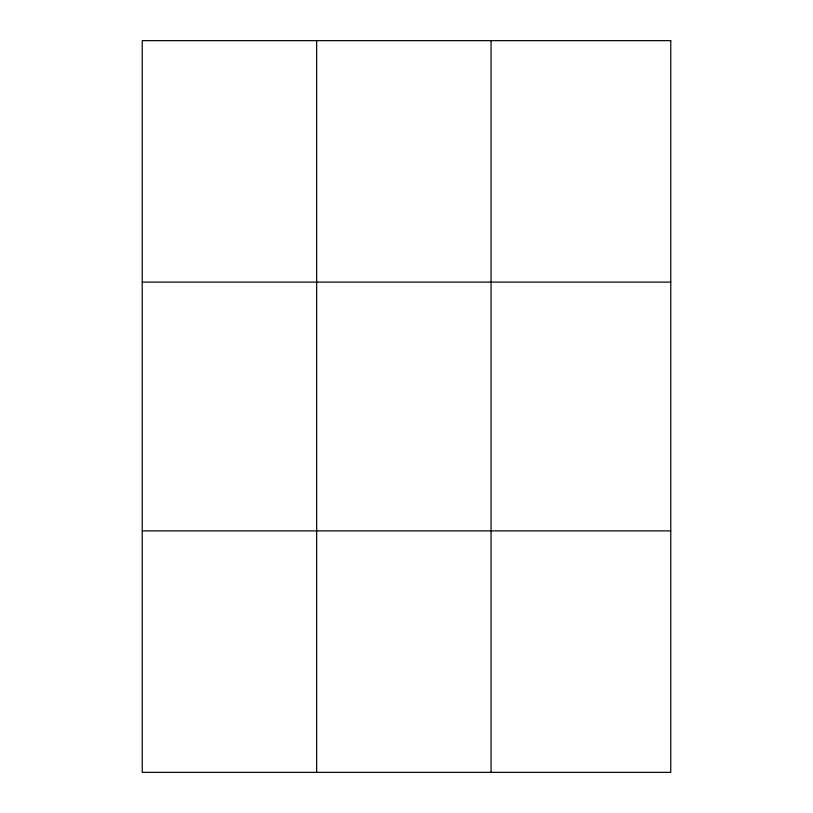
<?xml version="1.0" encoding="UTF-8"?>
<svg xmlns="http://www.w3.org/2000/svg" width="813" height="813" viewBox="0 0 813 813"><rect width="100%" height="100%" fill="white"/><g stroke="black" fill="none" stroke-linecap="round" stroke-linejoin="round"><path stroke-width="1.22" d="M316.653 40.65L316.653 772.35M491.062 40.65L491.062 772.35M142.234 282.111L670.766 282.111M142.234 530.889L670.766 530.889M670.766 40.65L670.766 772.35L142.234 772.35L142.234 40.65L670.766 40.65"/></g></svg>
